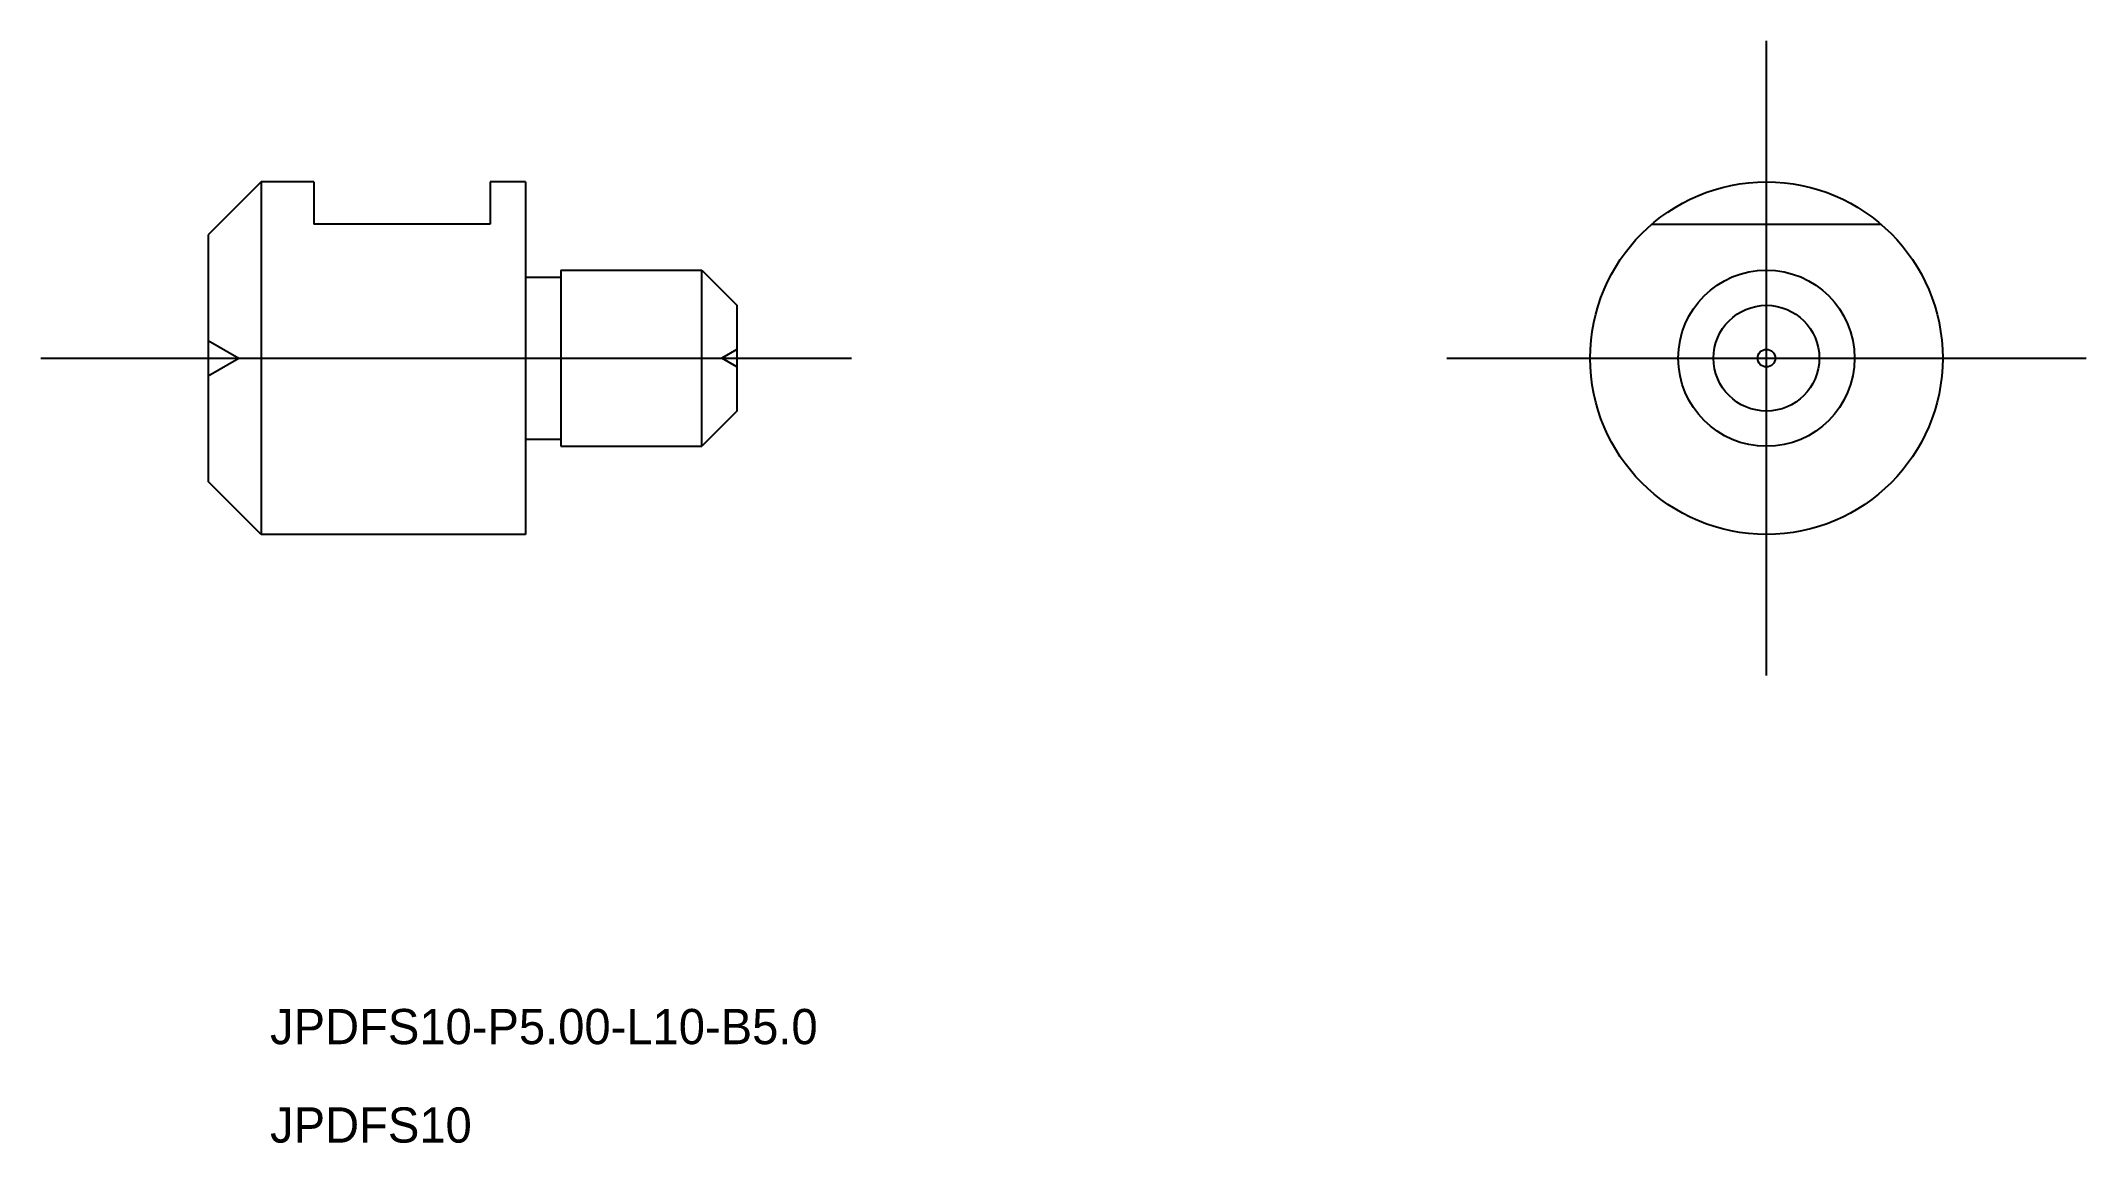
# Model space of a CAD drawing. Extents: x 569.8 to 627.8, y 576.8 to 608.1.
import ezdxf

# ---------------------------------------------------------------- set-up
doc = ezdxf.new("R2010")
doc.units = 0
doc.linetypes.add('CENTER', pattern=[50.8, 31.75, -6.35, 6.35, -6.35])
doc.linetypes.add('DASHED', pattern=[19.05, 12.7, -6.35])
doc.layers.get('0').update_dxf_attribs({"linetype": 'CONTINUOUS'})
doc.layers.add('CENTER', color=1, linetype='CENTER')

msp = doc.modelspace()

# ---------------------------------------------------------------- linework, layer by layer
at = {"color": 7, "linetype": 'CONTINUOUS'}
for p, q in [((576.045, 604.101), (574.545, 602.601)), ((576.045, 604.101), (576.045, 594.101)), ((577.545, 604.101), (576.045, 604.101)), ((577.545, 604.101), (577.545, 602.901)), ((583.545, 604.101), (582.545, 604.101)), ((582.545, 604.101), (582.545, 602.901)), ((583.545, 604.101), (583.545, 594.101)), ((582.545, 602.901), (577.545, 602.901)), ((574.545, 602.601), (574.545, 595.601)), ((583.545, 601.401), (584.545, 601.401)), ((584.545, 601.601), (588.545, 601.601)), ((584.545, 601.601), (584.545, 596.601)), ((588.545, 601.601), (589.545, 600.601)), ((588.545, 596.601), (588.545, 601.601)), ((589.545, 600.601), (589.545, 597.601)), ((589.545, 597.601), (588.545, 596.601)), ((583.545, 596.801), (584.545, 596.801)), ((584.545, 596.601), (588.545, 596.601)), ((576.045, 594.101), (574.545, 595.601)), ((583.545, 594.101), (576.045, 594.101))]:
    msp.add_line(p, q, dxfattribs=at)
at = {"color": 3, "linetype": 'DASHED'}
for p, q in [((615.501, 602.901), (622, 602.901)), ((574.545, 599.601), (575.411, 599.101)), ((574.545, 598.601), (575.411, 599.101)), ((589.545, 599.351), (589.112, 599.101)), ((589.545, 598.851), (589.112, 599.101))]:
    msp.add_line(p, q, dxfattribs=at)
at = {"color": 7, "linetype": 'CONTINUOUS'}
for radius in [5, 2.5, 1.5, 0.25]:
    msp.add_circle((618.75, 599.101), radius, dxfattribs=at)
at = {"layer": 'CENTER', "color": 1, "linetype": 'CENTER'}
for p, q in [((618.75, 590.101), (618.75, 608.101)), ((569.798, 599.101), (592.798, 599.101)), ((609.682, 599.101), (627.819, 599.101))]:
    msp.add_line(p, q, dxfattribs=at)

# ---------------------------------------------------------------- texts
at = {"color": 7, "linetype": 'CONTINUOUS'}
for s, p in [('JPDFS10-P5.00-L10-B5.0', (576.299, 579.641)), ('JPDFS10', (576.299, 576.849))]:
    msp.add_text(s, height=1, dxfattribs=at).set_placement(p)

doc.saveas('drawing.dxf')
